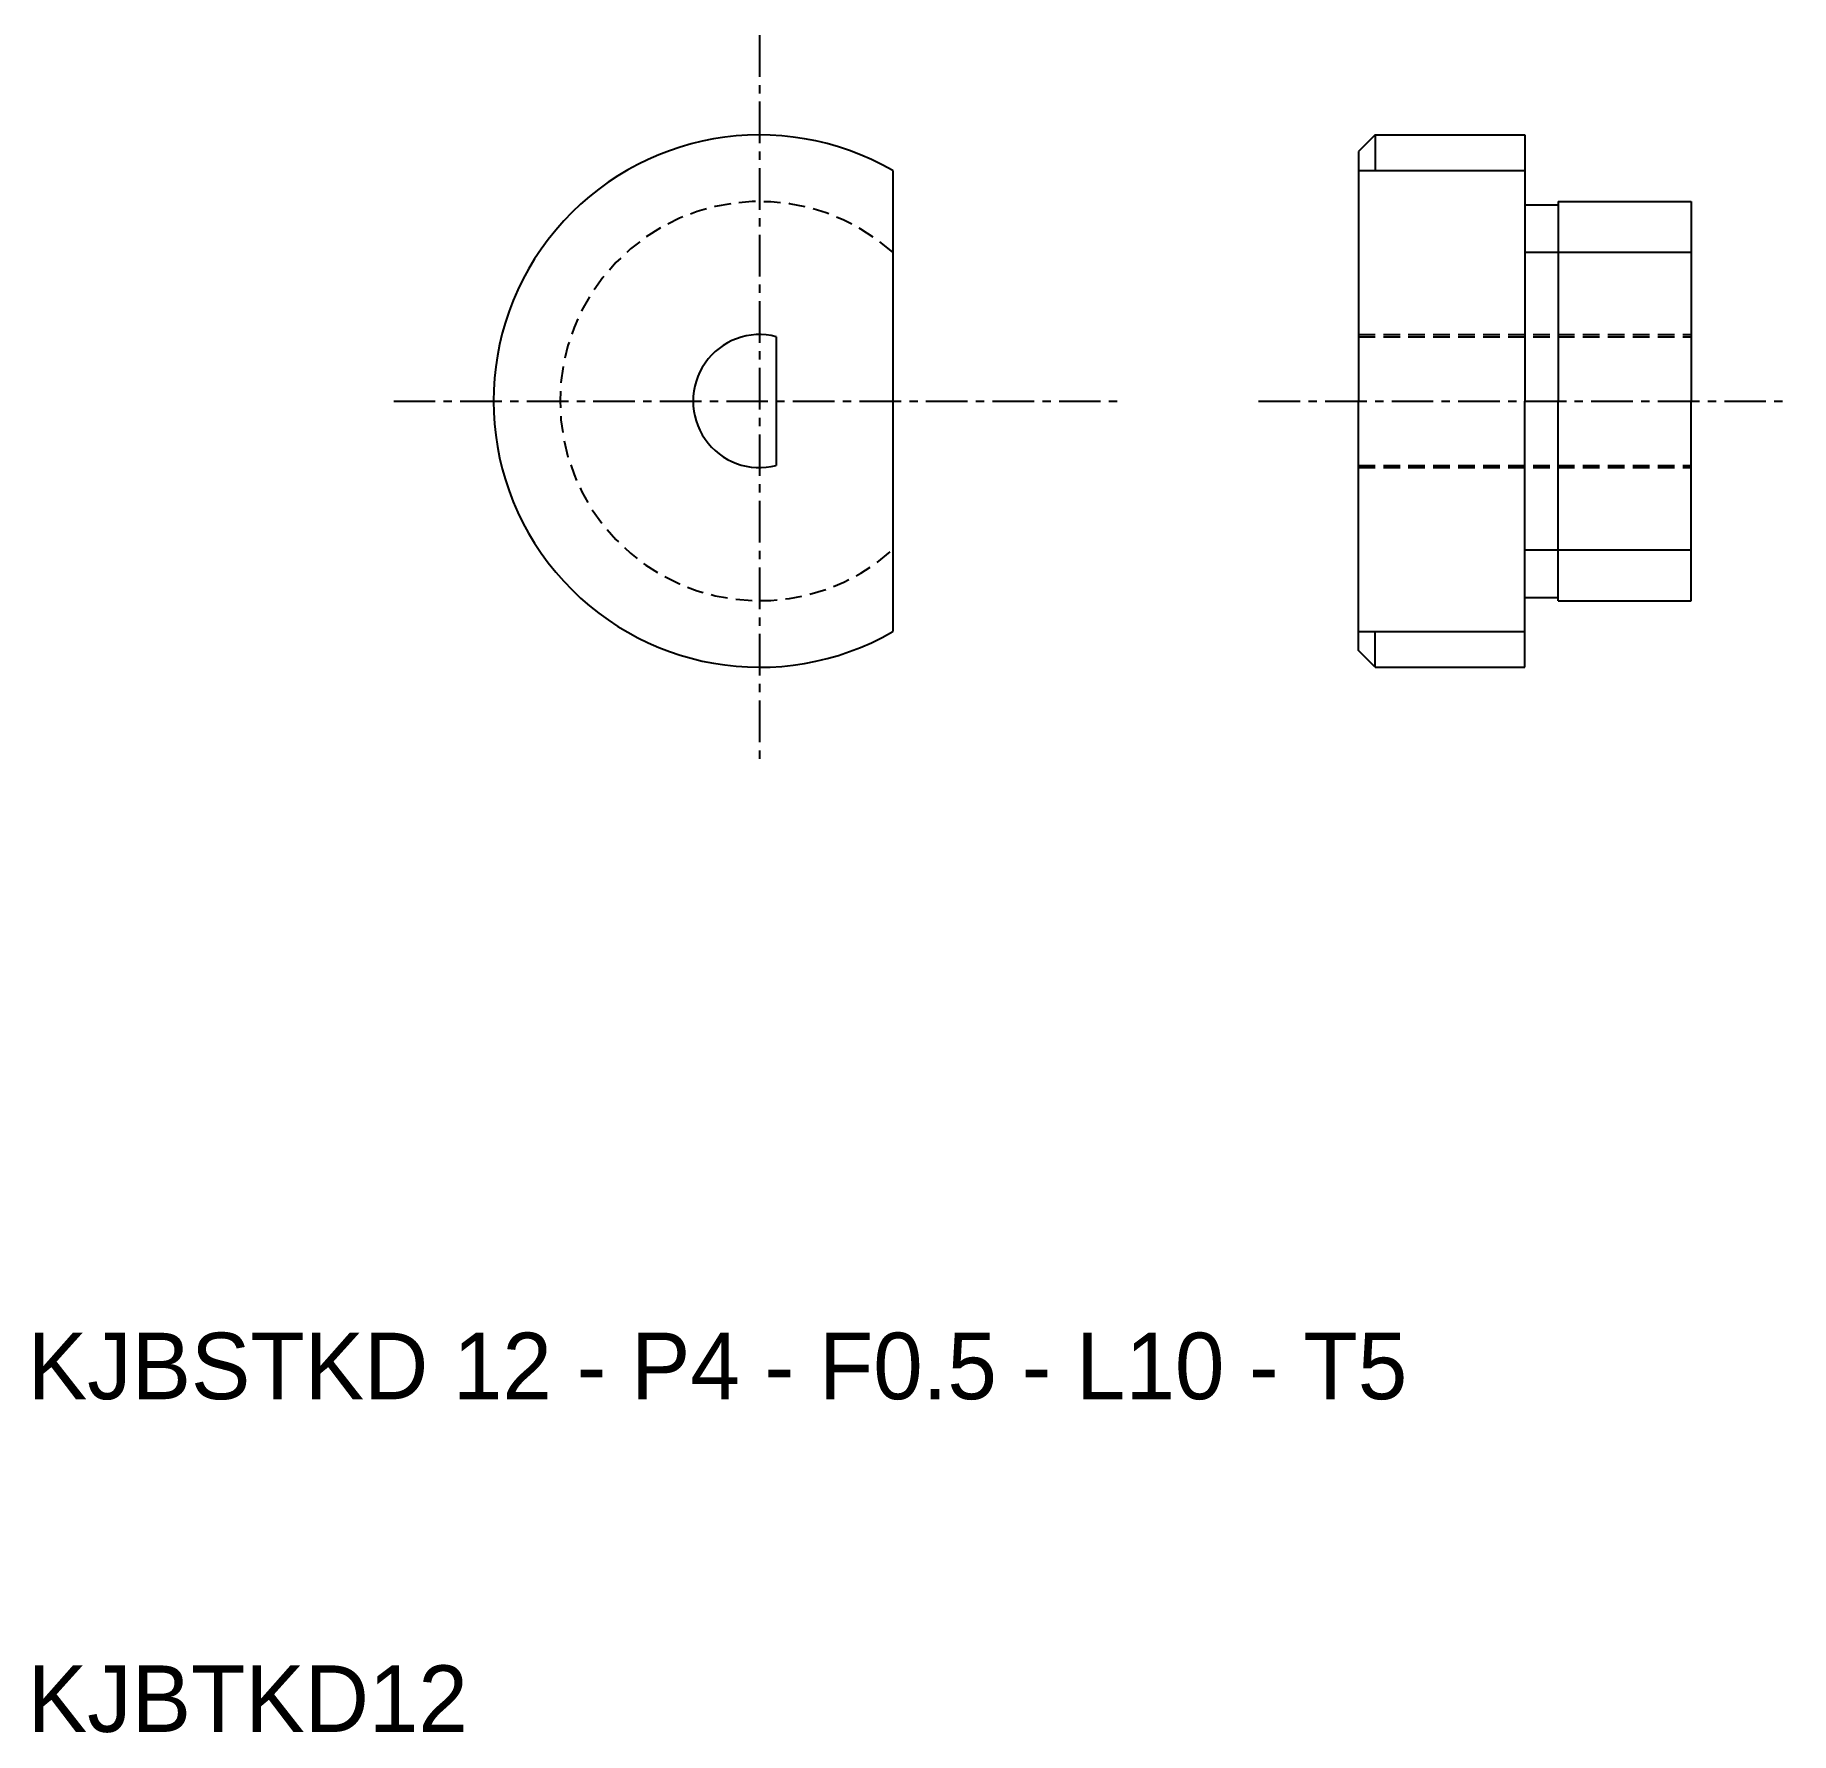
# Model space of a CAD drawing. Extents: x 10.2 to 63, y 10 to 61.
import ezdxf

# ---------------------------------------------------------------- set-up
doc = ezdxf.new("R2010")
doc.units = 0
doc.linetypes.add('CENTER', pattern=[2, 1.25, -0.25, 0.25, -0.25])
doc.linetypes.add('DASHED', pattern=[0.75, 0.5, -0.25])
doc.layers.get('0').update_dxf_attribs({"linetype": 'CONTINUOUS'})
doc.layers.add('CENTER', color=1, linetype='CENTER')

msp = doc.modelspace()

# ---------------------------------------------------------------- linework, layer by layer
for p, q in [((50.5, 58), (50, 57.5)), ((50.5, 58), (55, 58)), ((50, 57.5), (50, 50)), ((56, 56), (60, 56)), ((60, 56), (60, 50)), ((55, 55.9), (56, 55.9)), ((50, 42.5), (50, 50)), ((60, 44), (60, 50)), ((55, 44.1), (56, 44.1)), ((56, 44), (60, 44)), ((50.5, 42), (50, 42.5)), ((50.5, 42), (55, 42))]:
    msp.add_line(p, q)
at = {"color": 7, "linetype": 'CONTINUOUS'}
for p, q in [((50.5, 58), (50.5, 56.928)), ((55, 58), (55, 50)), ((36, 56.928), (36, 43.072)), ((50, 56.928), (55, 56.928)), ((56, 56), (56, 50)), ((55, 54.472), (60, 54.472)), ((32.5, 51.936), (32.5, 48.064)), ((55, 42), (55, 50)), ((56, 44), (56, 50)), ((55, 45.528), (60, 45.528)), ((50, 43.072), (55, 43.072)), ((50.5, 42), (50.5, 43.072))]:
    msp.add_line(p, q, dxfattribs=at)
at = {"color": 3, "linetype": 'DASHED'}
for p, q in [((50, 52), (60, 52)), ((50, 51.936), (60, 51.936)), ((50, 48.064), (60, 48.064)), ((50, 48), (60, 48))]:
    msp.add_line(p, q, dxfattribs=at)
at = {"color": 7, "linetype": 'CONTINUOUS'}
msp.add_arc((32, 50), 8, 60, 300, dxfattribs=at)
at = {"color": 3, "linetype": 'DASHED'}
msp.add_arc((32, 50), 6, 48.1897, 311.8103, dxfattribs=at)
msp.add_arc((32, 50), 2, 75.5225, 284.4775)
at = {"layer": 'CENTER'}
for p, q in [((32, 61), (32, 39)), ((21, 50), (43, 50)), ((47, 50), (63, 50))]:
    msp.add_line(p, q, dxfattribs=at)

# ---------------------------------------------------------------- texts
at = {"color": 7, "linetype": 'CONTINUOUS'}
msp.add_text('KJBSTKD 12 - P4 - F0.5 - L10 - T5', height=2, dxfattribs=at).set_placement((10, 20))
msp.add_text('KJBTKD12', height=2).set_placement((10, 10))

doc.saveas('drawing.dxf')
